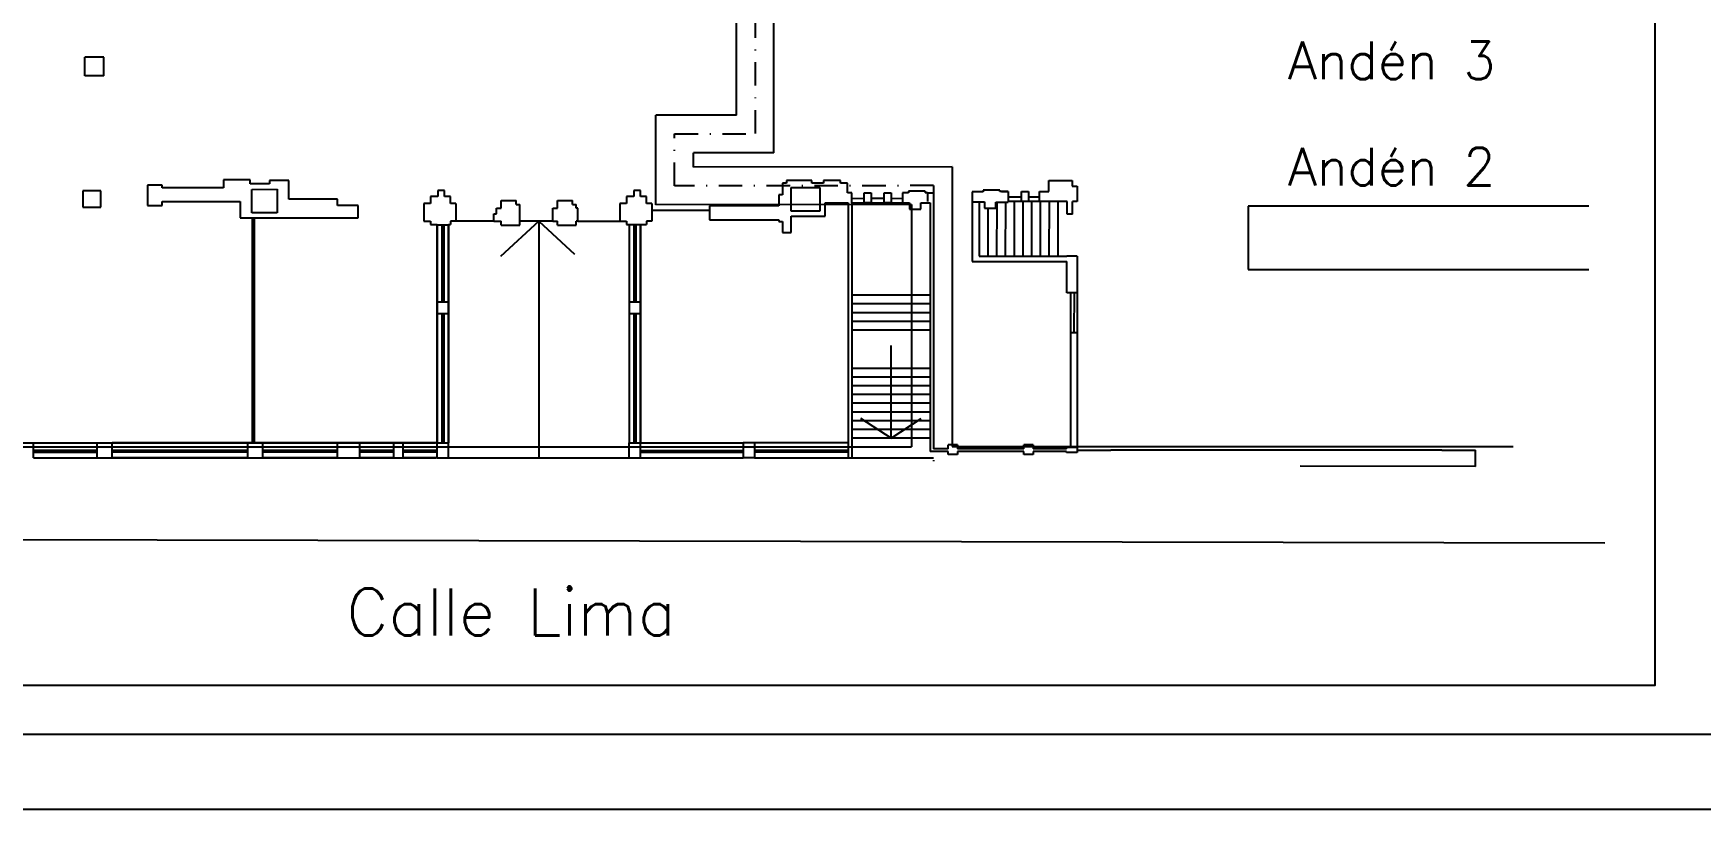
# Model space of a CAD drawing. Header units: metres. Extents: x -2640 to -492, y 2614 to 2999.
# Drawn here: x -2490.2 to -2312.4, y 2614.1 to 2696.8 of the extents above; entities that cross this region are included whole.
import ezdxf

# ---------------------------------------------------------------- set-up
doc = ezdxf.new("R2010")
doc.units = ezdxf.units.M
doc.header["$LTSCALE"] = 10
doc.header["$MEASUREMENT"] = 0
doc.linetypes.add('DASHDOT2', pattern=[0.5, 0.25, -0.125, 0, -0.125])
for name, color, linetype in [('ADIF', 150, 'CONTINUOUS'), ('CALLES', 2, 'CONTINUOUS'), ('COTAS', 2, 'CONTINUOUS'), ('EDIFICIOS', 4, 'CONTINUOUS'), ('ESCALERA', 4, 'CONTINUOUS'), ('LIMITE', 2, 'DASHDOT2'), ('LINE_02', 2, 'CONTINUOUS'), ('LINEA_02', 2, 'CONTINUOUS'), ('MUROS-NUEVOS', 3, 'CONTINUOUS'), ('RECUADRO', 9, 'CONTINUOUS'), ('RECUADRO2', 2, 'CONTINUOUS'), ('TEXT-03', 3, 'CONTINUOUS'), ('TMR', 220, 'CONTINUOUS')]:
    doc.layers.add(name, color=color, linetype=linetype)
doc.styles.add('ROMANS', font='romans.shx')

msp = doc.modelspace()

# ---------------------------------------------------------------- linework, layer by layer
at = {"layer": 'ADIF'}
for p, q in [((-2415.222, 2688.086), (-2415.222, 2922.581)), ((-2423.822, 2678.534), (-2423.822, 2688.086)), ((-2415.222, 2688.086), (-2423.822, 2688.086)), ((-2396.557, 2678.57), (-2423.822, 2678.534)), ((-2396.557, 2678.57), (-2396.557, 2652.74)), ((-2526.069, 2652.74), (-2396.557, 2652.74))]:
    msp.add_line(p, q, dxfattribs=at)
at = {"layer": 'CALLES'}
msp.add_line((-2322.63, 2642.468), (-2537.441, 2642.927), dxfattribs=at)
at = {"layer": 'COTAS'}
for q in [(-2355.131, 2650.688), (-2336.417, 2652.392)]:
    msp.add_line((-2336.417, 2650.652), q, dxfattribs=at)
at = {"layer": 'EDIFICIOS'}
for p, q in [((-2482.688, 2694.261), (-2484.688, 2694.261)), ((-2484.688, 2692.261), (-2484.688, 2694.261)), ((-2482.688, 2692.261), (-2482.688, 2694.261)), ((-2482.688, 2692.261), (-2484.688, 2692.261)), ((-2469.923, 2681.204), (-2469.923, 2680.332)), ((-2469.28, 2681.204), (-2469.923, 2681.204)), ((-2467.089, 2681.204), (-2469.28, 2681.204)), ((-2467.089, 2680.75), (-2467.089, 2681.204)), ((-2465.017, 2681.125), (-2465.017, 2680.75)), ((-2465.017, 2681.125), (-2465.017, 2681.125)), ((-2465.017, 2681.125), (-2465.017, 2681.125)), ((-2462.947, 2681.125), (-2465.017, 2681.125)), ((-2462.947, 2679.121), (-2462.947, 2681.125)), ((-2407.203, 2681.136), (-2409.873, 2681.136)), ((-2409.873, 2681.136), (-2409.873, 2680.819)), ((-2407.203, 2680.825), (-2407.203, 2681.136)), ((-2404.131, 2681.135), (-2405.94, 2681.135)), ((-2405.94, 2681.135), (-2405.94, 2680.825)), ((-2404.131, 2680.832), (-2404.131, 2681.135)), ((-2381.903, 2679.944), (-2381.903, 2681.105)), ((-2381.903, 2681.105), (-2379.425, 2681.105)), ((-2379.425, 2681.105), (-2379.425, 2680.53)), ((-2484.928, 2680.027), (-2484.928, 2678.274)), ((-2483.014, 2680.027), (-2484.928, 2680.027)), ((-2483.014, 2678.274), (-2483.014, 2680.027)), ((-2478.021, 2680.607), (-2478.021, 2678.45)), ((-2476.45, 2680.607), (-2478.021, 2680.607)), ((-2476.45, 2680.332), (-2476.45, 2680.607)), ((-2476.45, 2680.332), (-2476.45, 2680.332)), ((-2469.923, 2680.332), (-2476.45, 2680.332)), ((-2465.017, 2680.75), (-2467.089, 2680.75)), ((-2466.902, 2680.16), (-2464.208, 2680.203)), ((-2466.902, 2677.662), (-2466.902, 2680.16)), ((-2464.208, 2680.203), (-2464.208, 2677.662)), ((-2457.756, 2679.121), (-2462.947, 2679.121)), ((-2457.756, 2678.453), (-2457.756, 2679.121)), ((-2447.08, 2679.403), (-2447.843, 2679.403)), ((-2447.843, 2679.403), (-2447.843, 2678.67)), ((-2446.343, 2680.066), (-2447.08, 2680.066)), ((-2447.08, 2680.066), (-2447.08, 2679.403)), ((-2446.343, 2679.424), (-2446.343, 2680.066)), ((-2445.724, 2679.424), (-2446.343, 2679.424)), ((-2445.724, 2678.663), (-2445.724, 2679.424)), ((-2426.945, 2679.403), (-2426.945, 2678.67)), ((-2426.182, 2679.403), (-2426.945, 2679.403)), ((-2426.182, 2680.066), (-2426.182, 2679.403)), ((-2425.445, 2680.066), (-2426.182, 2680.066)), ((-2425.445, 2679.424), (-2425.445, 2680.066)), ((-2424.826, 2679.424), (-2425.445, 2679.424)), ((-2424.826, 2678.663), (-2424.826, 2679.424)), ((-2410.302, 2679.575), (-2410.705, 2679.575)), ((-2410.705, 2679.575), (-2410.705, 2678.409)), ((-2409.873, 2680.819), (-2410.302, 2680.819)), ((-2410.302, 2680.819), (-2410.302, 2679.575)), ((-2409.397, 2677.858), (-2409.397, 2680.357)), ((-2409.397, 2680.357), (-2406.346, 2680.357)), ((-2405.94, 2680.825), (-2407.203, 2680.825)), ((-2406.346, 2680.357), (-2406.346, 2677.858)), ((-2403.394, 2680.832), (-2404.131, 2680.832)), ((-2403.394, 2679.803), (-2403.394, 2680.832)), ((-2402.918, 2679.803), (-2403.394, 2679.803)), ((-2402.918, 2678.745), (-2402.918, 2679.803)), ((-2401.612, 2679.799), (-2400.873, 2679.799)), ((-2401.612, 2678.729), (-2401.612, 2679.799)), ((-2400.873, 2679.797), (-2400.873, 2678.729)), ((-2399.47, 2678.729), (-2399.47, 2679.799)), ((-2399.47, 2679.799), (-2398.73, 2679.799)), ((-2398.73, 2679.799), (-2398.73, 2678.729)), ((-2396.879, 2679.812), (-2397.523, 2679.812)), ((-2397.523, 2679.812), (-2397.523, 2678.754)), ((-2396.879, 2679.978), (-2396.879, 2679.812)), ((-2395.117, 2679.978), (-2396.879, 2679.978)), ((-2395.117, 2679.978), (-2395.117, 2679.812)), ((-2394.858, 2679.812), (-2395.117, 2679.812)), ((-2394.858, 2679.812), (-2394.858, 2678.874)), ((-2394.858, 2679.799), (-2394.214, 2679.799)), ((-2394.214, 2679.799), (-2394.214, 2652.535)), ((-2394.212, 2679.834), (-2394.212, 2678.738)), ((-2388.904, 2679.92), (-2390.088, 2679.92)), ((-2390.088, 2679.92), (-2390.088, 2672.48)), ((-2387.142, 2680.087), (-2388.904, 2680.087)), ((-2388.904, 2680.087), (-2388.904, 2679.92)), ((-2387.142, 2679.942), (-2387.142, 2680.087)), ((-2386.237, 2679.942), (-2387.142, 2679.942)), ((-2386.977, 2679.944), (-2386.237, 2679.944)), ((-2386.237, 2679.942), (-2386.237, 2678.818)), ((-2386.237, 2679.942), (-2386.237, 2678.874)), ((-2384.834, 2678.874), (-2384.834, 2679.944)), ((-2384.834, 2679.944), (-2384.094, 2679.944)), ((-2384.094, 2679.942), (-2384.094, 2678.874)), ((-2382.905, 2678.88), (-2382.905, 2679.944)), ((-2382.905, 2679.944), (-2381.903, 2679.944)), ((-2379.425, 2680.53), (-2378.902, 2680.53)), ((-2378.902, 2680.53), (-2378.902, 2678.88)), ((-2484.928, 2678.274), (-2483.014, 2678.274)), ((-2478.021, 2678.45), (-2476.44, 2678.45)), ((-2476.44, 2678.45), (-2476.44, 2678.874)), ((-2476.44, 2678.874), (-2468.139, 2678.874)), ((-2468.139, 2678.874), (-2468.139, 2677.148)), ((-2464.208, 2677.662), (-2466.902, 2677.662)), ((-2455.542, 2678.453), (-2457.756, 2678.453)), ((-2455.542, 2677.148), (-2455.542, 2678.453)), ((-2447.843, 2678.67), (-2448.541, 2678.67)), ((-2448.541, 2678.67), (-2448.541, 2676.771)), ((-2445.129, 2678.663), (-2445.724, 2678.663)), ((-2445.129, 2678.663), (-2445.129, 2676.771)), ((-2441.105, 2676.771), (-2441.105, 2677.571)), ((-2441.105, 2677.571), (-2440.805, 2677.571)), ((-2440.805, 2677.571), (-2440.805, 2678.171)), ((-2440.805, 2678.171), (-2440.305, 2678.171)), ((-2440.305, 2678.171), (-2440.305, 2678.971)), ((-2440.305, 2678.971), (-2438.705, 2678.971)), ((-2438.705, 2678.571), (-2438.705, 2678.971)), ((-2438.705, 2678.571), (-2438.305, 2678.571)), ((-2438.305, 2676.371), (-2438.305, 2678.571)), ((-2434.805, 2676.771), (-2434.805, 2678.171)), ((-2434.805, 2678.171), (-2434.305, 2678.171)), ((-2434.305, 2678.171), (-2434.305, 2678.971)), ((-2434.305, 2678.971), (-2432.705, 2678.971)), ((-2432.705, 2678.571), (-2432.705, 2678.971)), ((-2432.705, 2678.571), (-2432.305, 2678.571)), ((-2432.305, 2678.171), (-2432.305, 2678.571)), ((-2432.145, 2678.171), (-2432.305, 2678.171)), ((-2432.145, 2676.771), (-2432.145, 2678.171)), ((-2427.643, 2678.67), (-2427.643, 2676.771)), ((-2426.945, 2678.67), (-2427.643, 2678.67)), ((-2426.945, 2678.834), (-2426.945, 2678.67)), ((-2426.945, 2678.834), (-2426.945, 2678.834)), ((-2424.231, 2678.663), (-2424.826, 2678.663)), ((-2424.231, 2678.663), (-2424.231, 2676.771)), ((-2418.11, 2678.409), (-2418.11, 2676.93)), ((-2410.705, 2678.409), (-2418.11, 2678.409)), ((-2406.346, 2677.858), (-2409.397, 2677.858)), ((-2409.375, 2675.563), (-2409.375, 2677.318)), ((-2409.375, 2677.313), (-2405.754, 2677.313)), ((-2405.754, 2677.313), (-2405.754, 2678.745)), ((-2405.754, 2678.745), (-2403.328, 2678.745)), ((-2403.328, 2678.745), (-2403.328, 2651.552)), ((-2402.918, 2678.706), (-2402.918, 2651.552)), ((-2400.873, 2678.729), (-2401.612, 2678.729)), ((-2398.73, 2678.729), (-2399.47, 2678.729)), ((-2397.523, 2678.754), (-2396.762, 2678.754)), ((-2396.762, 2678.754), (-2396.762, 2678.058)), ((-2396.762, 2678.058), (-2395.548, 2678.058)), ((-2395.548, 2678.738), (-2394.557, 2678.738)), ((-2395.548, 2678.058), (-2395.548, 2678.738)), ((-2394.557, 2678.738), (-2394.557, 2652.252)), ((-2390.088, 2678.834), (-2388.787, 2678.834)), ((-2389.348, 2678.834), (-2389.348, 2673.066)), ((-2388.787, 2678.834), (-2388.787, 2678.167)), ((-2388.787, 2678.167), (-2387.572, 2678.167)), ((-2387.572, 2678.167), (-2387.572, 2678.818)), ((-2387.572, 2678.818), (-2386.237, 2678.818)), ((-2384.094, 2678.874), (-2384.834, 2678.874)), ((-2379.954, 2678.88), (-2382.905, 2678.88)), ((-2379.954, 2677.54), (-2379.954, 2678.88)), ((-2379.383, 2677.54), (-2379.954, 2677.54)), ((-2378.902, 2678.88), (-2379.383, 2678.88)), ((-2379.383, 2677.54), (-2379.383, 2678.88)), ((-2468.139, 2677.148), (-2455.542, 2677.148)), ((-2448.541, 2676.771), (-2447.842, 2676.771)), ((-2447.843, 2676.583), (-2447.843, 2676.583)), ((-2447.843, 2676.583), (-2447.843, 2676.583)), ((-2447.842, 2676.771), (-2447.842, 2676.438)), ((-2447.842, 2676.438), (-2447.141, 2676.438)), ((-2447.141, 2653.043), (-2447.141, 2676.438)), ((-2445.941, 2676.377), (-2447.141, 2676.377)), ((-2445.941, 2676.438), (-2445.728, 2676.438)), ((-2445.941, 2652.997), (-2445.941, 2676.438)), ((-2445.129, 2676.771), (-2445.728, 2676.771)), ((-2445.728, 2676.771), (-2445.728, 2676.438)), ((-2441.105, 2676.771), (-2440.305, 2676.771)), ((-2440.305, 2676.371), (-2440.305, 2676.771)), ((-2440.305, 2676.371), (-2438.305, 2676.371)), ((-2434.805, 2676.771), (-2434.305, 2676.771)), ((-2434.305, 2676.371), (-2434.305, 2676.771)), ((-2434.305, 2676.371), (-2432.305, 2676.371)), ((-2432.305, 2676.371), (-2432.305, 2676.771)), ((-2432.145, 2676.771), (-2432.305, 2676.771)), ((-2427.643, 2676.771), (-2426.944, 2676.771)), ((-2426.944, 2676.771), (-2426.944, 2676.438)), ((-2426.944, 2676.438), (-2424.83, 2676.438)), ((-2425.468, 2651.552), (-2425.468, 2676.438)), ((-2425.282, 2676.438), (-2425.282, 2676.438)), ((-2425.282, 2676.438), (-2425.282, 2676.438)), ((-2424.83, 2676.771), (-2424.83, 2676.438)), ((-2424.231, 2676.771), (-2424.83, 2676.771)), ((-2418.11, 2676.93), (-2410.705, 2676.93)), ((-2410.705, 2676.93), (-2410.705, 2676.751)), ((-2410.705, 2676.751), (-2410.303, 2676.751)), ((-2410.303, 2676.751), (-2410.303, 2675.563)), ((-2410.303, 2675.563), (-2409.375, 2675.563)), ((-2390.088, 2672.48), (-2379.981, 2672.48)), ((-2389.348, 2673.066), (-2379.981, 2673.048)), ((-2378.88, 2673.048), (-2379.981, 2673.048)), ((-2379.981, 2669.131), (-2379.981, 2672.48)), ((-2378.88, 2673.048), (-2378.88, 2669.155)), ((-2378.88, 2669.155), (-2379.981, 2669.131)), ((-2445.941, 2668.137), (-2445.941, 2666.937)), ((-2425.468, 2668.137), (-2425.468, 2666.937)), ((-2378.912, 2664.882), (-2379.568, 2664.882)), ((-2379.568, 2652.755), (-2379.568, 2664.882)), ((-2378.912, 2664.882), (-2378.912, 2652.115)), ((-2496.789, 2653.152), (-2490.189, 2653.152)), ((-2490.193, 2651.552), (-2490.189, 2653.152)), ((-2483.393, 2651.552), (-2483.389, 2653.152)), ((-2483.389, 2653.152), (-2481.79, 2653.152)), ((-2481.793, 2651.552), (-2481.789, 2653.152)), ((-2467.321, 2651.552), (-2467.321, 2653.149)), ((-2465.721, 2653.149), (-2467.321, 2653.149)), ((-2465.721, 2651.552), (-2465.721, 2653.149)), ((-2457.801, 2653.152), (-2457.801, 2651.552)), ((-2455.401, 2653.152), (-2457.801, 2653.152)), ((-2455.401, 2653.152), (-2455.401, 2651.552)), ((-2451.801, 2653.152), (-2451.801, 2651.552)), ((-2450.801, 2653.152), (-2451.801, 2653.152)), ((-2450.801, 2653.152), (-2450.801, 2651.552)), ((-2447.141, 2651.552), (-2447.141, 2653.152)), ((-2447.141, 2653.152), (-2445.941, 2653.152)), ((-2445.941, 2651.552), (-2445.941, 2653.152)), ((-2426.668, 2653.152), (-2425.468, 2653.152)), ((-2426.668, 2651.552), (-2426.668, 2653.152)), ((-2426.668, 2653.152), (-2425.468, 2653.152)), ((-2413.308, 2653.152), (-2414.508, 2653.152)), ((-2414.508, 2653.152), (-2414.508, 2651.552)), ((-2413.308, 2653.152), (-2413.308, 2651.552)), ((-2392.646, 2652.535), (-2394.214, 2652.535)), ((-2392.646, 2652.535), (-2392.646, 2652.95)), ((-2391.645, 2652.95), (-2392.646, 2652.95)), ((-2391.645, 2652.95), (-2391.645, 2652.535)), ((-2384.588, 2652.535), (-2391.645, 2652.535)), ((-2384.588, 2652.535), (-2384.588, 2652.95)), ((-2383.586, 2652.95), (-2384.588, 2652.95)), ((-2383.586, 2652.95), (-2383.586, 2652.535)), ((-2380.046, 2652.511), (-2383.586, 2652.535)), ((-2380.046, 2652.511), (-2380.046, 2652.711)), ((-2380.046, 2652.711), (-2378.912, 2652.71)), ((-2483.393, 2651.552), (-2481.793, 2651.552)), ((-2467.321, 2651.552), (-2465.721, 2651.552)), ((-2457.801, 2651.552), (-2455.401, 2651.552)), ((-2451.801, 2651.552), (-2450.801, 2651.552)), ((-2447.141, 2651.552), (-2445.941, 2651.552)), ((-2426.668, 2651.552), (-2425.468, 2651.552)), ((-2413.308, 2651.552), (-2414.508, 2651.552)), ((-2403.328, 2651.552), (-2402.918, 2651.552)), ((-2392.646, 2652.252), (-2394.557, 2652.252)), ((-2392.646, 2651.929), (-2392.646, 2652.252)), ((-2391.645, 2651.929), (-2392.646, 2651.929)), ((-2391.645, 2652.252), (-2391.645, 2651.929)), ((-2384.588, 2652.252), (-2391.645, 2652.252)), ((-2384.588, 2651.929), (-2384.588, 2652.252)), ((-2383.586, 2651.929), (-2384.588, 2651.929)), ((-2383.586, 2652.252), (-2383.586, 2651.929)), ((-2380.046, 2652.252), (-2383.586, 2652.252)), ((-2380.046, 2652.115), (-2380.046, 2652.252)), ((-2380.046, 2652.115), (-2380.046, 2652.115)), ((-2378.912, 2652.115), (-2380.046, 2652.115)), ((-2378.912, 2652.391), (-2375.297, 2652.391)), ((-2362.917, 2652.391), (-2375.297, 2652.391)), ((-2340.017, 2652.392), (-2362.917, 2652.391))]:
    msp.add_line(p, q, dxfattribs=at)
at = {"layer": 'EDIFICIOS', "color": 2}
msp.add_line((-2340.017, 2652.392), (-2336.417, 2652.392), dxfattribs=at)
at = {"layer": 'EDIFICIOS'}
for points in [[(-2445.941, 2668.137), (-2447.141, 2668.137), (-2447.141, 2666.937), (-2445.941, 2666.937)], [(-2425.468, 2668.137), (-2426.668, 2668.137), (-2426.668, 2666.937), (-2425.468, 2666.937)]]:
    msp.add_lwpolyline(points, dxfattribs=at)
at = {"layer": 'ESCALERA', "color": 1}
for p, q in [((-2388.408, 2678.167), (-2388.418, 2673.064)), ((-2388.408, 2678.167), (-2388.418, 2673.064)), ((-2388.408, 2678.167), (-2388.418, 2673.064)), ((-2387.476, 2678.818), (-2387.487, 2673.062)), ((-2386.546, 2678.818), (-2386.557, 2673.06)), ((-2385.615, 2678.867), (-2385.626, 2673.059)), ((-2384.685, 2678.874), (-2384.696, 2673.057)), ((-2383.754, 2678.871), (-2383.766, 2673.055)), ((-2382.824, 2678.88), (-2382.835, 2673.053)), ((-2381.893, 2678.88), (-2381.905, 2673.051)), ((-2380.963, 2678.88), (-2380.974, 2673.05)), ((-2441.105, 2676.771), (-2445.129, 2676.771)), ((-2434.805, 2676.771), (-2438.305, 2676.771)), ((-2436.305, 2676.771), (-2436.305, 2651.552)), ((-2432.145, 2676.771), (-2427.643, 2676.771)), ((-2394.557, 2668.89), (-2402.918, 2668.89)), ((-2394.557, 2667.96), (-2402.918, 2667.96)), ((-2394.557, 2667.029), (-2402.918, 2667.029)), ((-2394.557, 2666.099), (-2402.918, 2666.099)), ((-2394.557, 2665.168), (-2402.918, 2665.168)), ((-2398.737, 2653.652), (-2398.737, 2663.527)), ((-2394.557, 2661.096), (-2402.918, 2661.096)), ((-2394.557, 2660.166), (-2402.918, 2660.166)), ((-2394.557, 2659.235), (-2402.918, 2659.235)), ((-2394.557, 2658.305), (-2402.918, 2658.305)), ((-2394.557, 2657.374), (-2402.918, 2657.374)), ((-2394.557, 2656.444), (-2402.918, 2656.444)), ((-2394.557, 2655.513), (-2402.918, 2655.513)), ((-2394.557, 2654.583), (-2402.918, 2654.583)), ((-2394.557, 2653.652), (-2402.918, 2653.652)), ((-2445.941, 2651.552), (-2426.668, 2651.552))]:
    msp.add_line(p, q, dxfattribs=at)
at = {"layer": 'ESCALERA', "color": 2}
for p, q in [((-2436.305, 2676.771), (-2440.37, 2673.015)), ((-2436.305, 2676.771), (-2432.509, 2673.264)), ((-2398.737, 2653.652), (-2401.953, 2655.771)), ((-2398.737, 2653.652), (-2395.522, 2655.771))]:
    msp.add_line(p, q, dxfattribs=at)
at = {"layer": 'LIMITE'}
for p, q in [((-2413.222, 2851.829), (-2413.222, 2686.086)), ((-2421.822, 2680.537), (-2421.822, 2686.086)), ((-2421.822, 2686.086), (-2413.222, 2686.086)), ((-2421.822, 2680.537), (-2421.822, 2686.086)), ((-2421.822, 2686.086), (-2413.222, 2686.086)), ((-2394.214, 2680.573), (-2421.822, 2680.537)), ((-2394.214, 2680.573), (-2421.822, 2680.537)), ((-2394.214, 2680.573), (-2394.214, 2650.763)), ((-2394.214, 2680.573), (-2394.214, 2650.763))]:
    msp.add_line(p, q, dxfattribs=at)
at = {"layer": 'LINE_02'}
for p, q in [((-2401.617, 2679.187), (-2402.923, 2679.171)), ((-2399.475, 2679.187), (-2400.878, 2679.187)), ((-2397.528, 2679.162), (-2398.735, 2679.187)), ((-2384.839, 2679.332), (-2386.242, 2679.332)), ((-2382.91, 2679.345), (-2384.099, 2679.332)), ((-2424.231, 2677.963), (-2418.11, 2677.963)), ((-2401.612, 2678.722), (-2402.918, 2678.706)), ((-2399.475, 2678.722), (-2400.878, 2678.722)), ((-2397.537, 2678.697), (-2398.745, 2678.722)), ((-2384.839, 2678.867), (-2386.242, 2678.867)), ((-2382.905, 2678.88), (-2384.094, 2678.867)), ((-2447.141, 2676.377), (-2447.141, 2668.137)), ((-2446.641, 2676.377), (-2446.641, 2668.137)), ((-2446.441, 2676.377), (-2446.441, 2668.137)), ((-2445.941, 2676.377), (-2445.941, 2668.137)), ((-2426.668, 2676.377), (-2426.668, 2668.137)), ((-2426.168, 2676.377), (-2426.168, 2668.137)), ((-2425.968, 2676.377), (-2425.968, 2668.137)), ((-2425.468, 2676.377), (-2425.468, 2668.137)), ((-2379.568, 2664.882), (-2379.568, 2669.14)), ((-2379.227, 2669.155), (-2379.259, 2664.882)), ((-2378.88, 2669.155), (-2378.912, 2664.882)), ((-2447.141, 2666.937), (-2447.141, 2653.152)), ((-2446.641, 2666.937), (-2446.641, 2653.152)), ((-2446.441, 2666.937), (-2446.441, 2653.152)), ((-2445.941, 2666.937), (-2445.941, 2653.152)), ((-2426.668, 2666.937), (-2426.668, 2653.152)), ((-2426.168, 2666.937), (-2426.168, 2653.152)), ((-2425.968, 2666.937), (-2425.968, 2653.152)), ((-2425.468, 2666.937), (-2425.468, 2653.152)), ((-2490.189, 2653.152), (-2483.389, 2653.152)), ((-2481.789, 2653.152), (-2447.303, 2653.152)), ((-2467.321, 2653.152), (-2481.789, 2653.152)), ((-2457.801, 2653.152), (-2465.721, 2653.152)), ((-2451.801, 2653.152), (-2455.401, 2653.152)), ((-2447.141, 2653.152), (-2450.801, 2653.152)), ((-2425.468, 2653.152), (-2414.508, 2653.152)), ((-2403.328, 2653.152), (-2413.308, 2653.152)), ((-2490.193, 2651.552), (-2483.393, 2651.552)), ((-2483.391, 2652.329), (-2490.191, 2652.342)), ((-2483.391, 2652.129), (-2490.191, 2652.142)), ((-2481.793, 2651.552), (-2447.235, 2651.552)), ((-2467.321, 2651.552), (-2481.793, 2651.552)), ((-2467.321, 2652.352), (-2481.791, 2652.352)), ((-2467.321, 2652.152), (-2481.791, 2652.152)), ((-2457.801, 2652.352), (-2465.721, 2652.352)), ((-2457.801, 2652.152), (-2465.721, 2652.152)), ((-2457.801, 2651.552), (-2465.721, 2651.552)), ((-2451.801, 2652.352), (-2455.401, 2652.352)), ((-2451.801, 2652.152), (-2455.401, 2652.152)), ((-2451.801, 2651.552), (-2455.401, 2651.552)), ((-2447.141, 2652.352), (-2450.801, 2652.352)), ((-2447.141, 2652.152), (-2450.801, 2652.152)), ((-2447.141, 2651.552), (-2450.801, 2651.552)), ((-2425.468, 2652.352), (-2414.508, 2652.352)), ((-2425.468, 2652.152), (-2414.508, 2652.152)), ((-2425.468, 2651.552), (-2414.508, 2651.552)), ((-2403.328, 2652.352), (-2413.308, 2652.352)), ((-2403.328, 2652.152), (-2413.308, 2652.152)), ((-2413.308, 2651.552), (-2403.328, 2651.552)), ((-2402.918, 2651.552), (-2394.214, 2651.552))]:
    msp.add_line(p, q, dxfattribs=at)
at = {"layer": 'LINEA_02'}
for p, q in [((-2324.324, 2678.374), (-2360.653, 2678.374)), ((-2360.653, 2678.374), (-2360.653, 2671.63)), ((-2360.653, 2671.63), (-2324.324, 2671.63))]:
    msp.add_line(p, q, dxfattribs=at)
at = {"layer": 'MUROS-NUEVOS'}
for p, q in [((-2466.821, 2653.149), (-2466.821, 2677.148)), ((-2466.621, 2653.149), (-2466.621, 2677.148))]:
    msp.add_line(p, q, dxfattribs=at)
at = {"layer": 'RECUADRO'}
msp.add_line((-753.099, 2622.067), (-2615.495, 2622.067), dxfattribs=at)
msp.add_lwpolyline([(-2604.47, 2984.722), (-2317.305, 2984.722), (-2317.305, 2627.306), (-2604.47, 2627.306)], close=True, dxfattribs=at)
at = {"layer": 'RECUADRO2'}
for q in [(-2640.495, 2614.067), (-2632.002, 2614.067), (-2632.002, 2614.067)]:
    msp.add_line((-745.099, 2614.067), q, dxfattribs=at)
at = {"layer": 'TMR'}
for p, q in [((-2411.222, 2684.086), (-2411.222, 2848.824)), ((-2419.822, 2682.539), (-2419.822, 2684.086)), ((-2411.222, 2684.086), (-2419.822, 2684.086)), ((-2419.822, 2682.539), (-2419.822, 2684.086)), ((-2411.222, 2684.086), (-2419.822, 2684.086)), ((-2392.214, 2682.576), (-2419.822, 2682.539)), ((-2392.214, 2682.576), (-2419.822, 2682.539)), ((-2392.214, 2682.576), (-2392.214, 2652.759)), ((-2392.214, 2682.576), (-2392.214, 2652.759)), ((-2392.214, 2652.759), (-2332.423, 2652.759))]:
    msp.add_line(p, q, dxfattribs=at)

# ---------------------------------------------------------------- texts
at = {"layer": 'TEXT-03', "color": 2, "style": 'ROMANS'}
for s, p in [('Andén 3', (-2356.415, 2691.918)), ('Andén 2', (-2356.415, 2680.605))]:
    msp.add_text(s, height=4, dxfattribs=at).set_placement(p)
at = {"layer": 'TEXT-03', "style": 'ROMANS'}
msp.add_text('Calle Lima', height=5, dxfattribs=at).set_placement((-2456.817, 2632.633))

doc.saveas('drawing.dxf')
